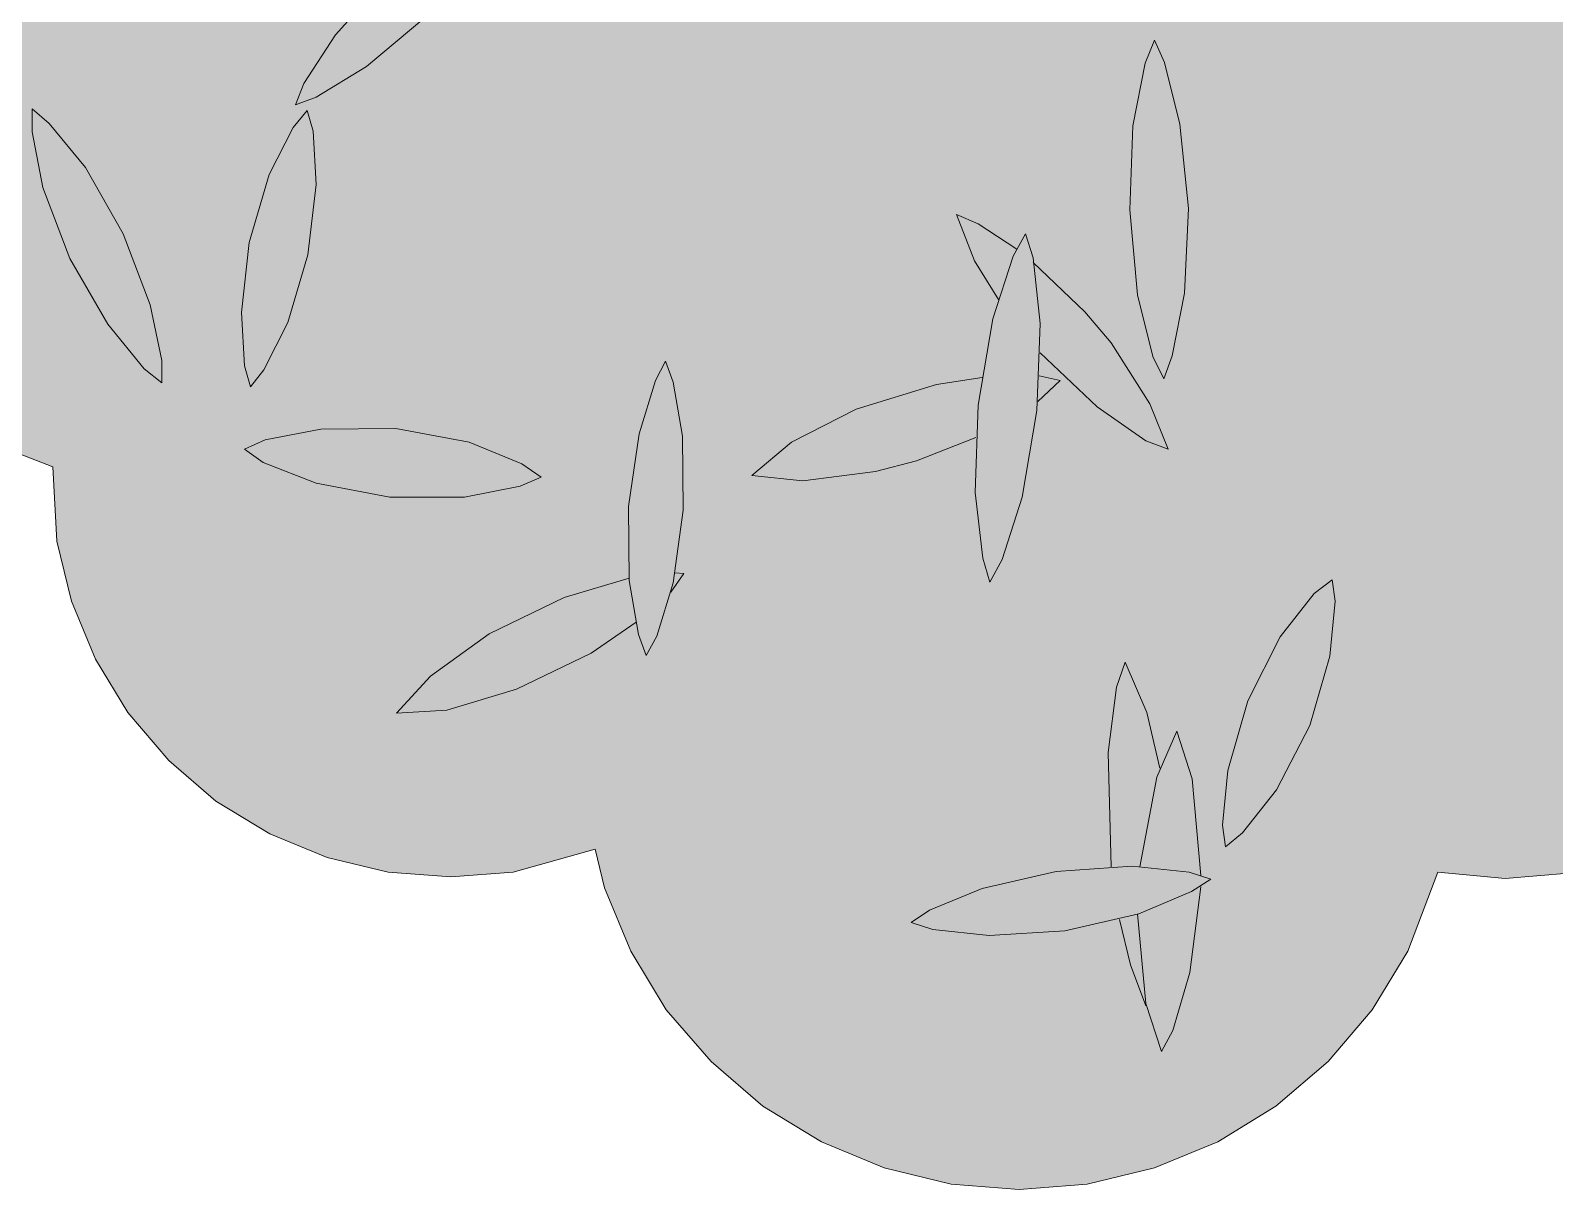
# Model space of a CAD drawing. Header units: millimetres. Extents: x -4 to 8794, y -6642 to 2653.
# Drawn here: x 7978.5 to 8175.8, y 1115.7 to 1265.8 of the extents above; entities that cross this region are included whole.
import ezdxf

# ---------------------------------------------------------------- set-up
doc = ezdxf.new("R2010")
doc.units = ezdxf.units.MM
doc.layers.add('VEG-HOJAS', color=117, linetype='Continuous', lineweight=18, true_color=0x2e5e38)
doc.layers.add('VEG-NERVIOS', color=115, linetype='Continuous', lineweight=9, true_color=0x528c5c)
doc.layers.add('VEG-RELLENO', color=253, linetype='Continuous', true_color=0x96c896)

# ---------------------------------------------------------------- blocks, each defined once
blk = doc.blocks.new('VEG_Olivo_ALZADO')
at = {"layer": 'VEG-RELLENO', "true_color": 0x96aa80}
h = blk.add_hatch(color=253, dxfattribs=at)
h.dxf.hatch_style = 1
h.paths.add_polyline_path([(-139.7, 1139), (-145.4, 1132.3), (-152.2, 1126.5), (-159.7, 1121.9), (-167.9, 1118.5), (-176.6, 1116.4), (-185.4, 1115.7), (-194.2, 1116.4), (-202.9, 1118.5), (-211, 1121.9), (-218.6, 1126.5), (-225.3, 1132.3), (-231.1, 1139), (-235.7, 1146.6), (-239.1, 1154.8), (-240.3, 1159.8), (-250.9, 1156.8), (-259, 1156.2), (-267.1, 1156.8), (-275, 1158.7), (-282.4, 1161.8), (-289.4, 1166), (-295.5, 1171.3), (-300.8, 1177.5), (-305, 1184.4), (-308.1, 1191.9), (-310, 1199.7), (-310.5, 1209.3), (-320, 1213), (-327.5, 1217.5), (-334.1, 1223.2), (-339.8, 1229.9), (-344.4, 1237.3), (-347.7, 1245.4), (-349.8, 1253.9), (-350.5, 1262.7), (-349.8, 1271.4), (-347.7, 1279.9), (-344.4, 1288), (-339.8, 1295.4), (-334.1, 1302.1), (-330.4, 1305.2), (-335, 1310.6), (-339.6, 1318.2), (-342.8, 1325.9), (-334.9, 1329.1), (-325.5, 1334.7), (-317.9, 1340.6), (-313.6, 1345.5), (-320, 1344.1), (-328.8, 1340.5), (-338.3, 1335), (-344, 1330.6), (-345.1, 1335.1), (-345.8, 1343.9), (-345.1, 1352.8), (-343, 1361.5), (-339.6, 1369.7), (-335, 1377.3), (-329.2, 1384.1), (-322.4, 1389.8), (-314.8, 1394.5), (-306.6, 1397.9), (-297.9, 1400), (-292, 1400.5), (-291.6, 1405.1), (-289.8, 1412.9), (-286.7, 1420.3), (-282.5, 1427.2), (-277.3, 1433.3), (-271.1, 1438.5), (-264.3, 1442.7), (-256.9, 1445.8), (-249, 1447.7), (-241, 1448.3), (-233, 1447.7), (-225.2, 1445.8), (-217.7, 1442.7), (-210.9, 1438.5), (-204.8, 1433.3), (-202.1, 1430.2), (-195.9, 1435.5), (-193.2, 1437.1), (-186.5, 1425.4), (-179.3, 1416.9), (-170.8, 1409.7), (-161.3, 1403.9), (-151, 1399.6), (-139.7, 1397), (-141, 1391.6), (-141.9, 1379.8), (-141, 1368), (-138.2, 1356.6), (-133.7, 1345.6), (-127.5, 1335.6), (-120.7, 1327.6), (-124.7, 1324.8), (-122, 1324), (-116.2, 1323.5), (-108.7, 1317.6), (-109.2, 1315.5), (-106.7, 1316.4), (-100.8, 1312.7), (-89.9, 1308.2), (-83.6, 1306.7), (-85.1, 1299.5), (-85.1, 1296.3), (-80.3, 1301), (-77.1, 1305.4), (-66.6, 1304.5), (-54.8, 1305.5), (-43.3, 1308.2), (-38.8, 1310.1), (-35.4, 1306.9), (-31.3, 1300.2), (-27.6, 1291.2), (-25.3, 1281.8), (-24.6, 1272.1), (-25.3, 1262.5), (-27.6, 1253.1), (-31.3, 1244.1), (-36.4, 1235.9), (-42.7, 1228.5), (-50, 1222.2), (-58.3, 1217.1), (-67.2, 1213.4), (-70.1, 1212.7), (-69.8, 1208.8), (-70.4, 1200.5), (-72.4, 1192.5), (-75.5, 1184.8), (-79.9, 1177.8), (-85.3, 1171.5), (-91.5, 1166.1), (-98.6, 1161.8), (-106.2, 1158.6), (-114.3, 1156.7), (-122.5, 1156), (-131.2, 1156.8), (-135.1, 1146.6)])
h.paths.add_polyline_path([(-163, 1168.9), (-165, 1175.1), (-167.2, 1170.3), (-168.9, 1177.5), (-171.7, 1184), (-172.8, 1180.8), (-173.9, 1172.3), (-173.5, 1157.5), (-180.6, 1156.9), (-190.2, 1154.7), (-197, 1151.9), (-199.4, 1150.3), (-196.6, 1149.4), (-189.3, 1148.6), (-179.5, 1149.2), (-172.4, 1150.7), (-171, 1144.8), (-167, 1133.6), (-165.5, 1136.3), (-163.3, 1143.8), (-161.9, 1154.9), (-160.6, 1155.9), (-161.9, 1156.4)], flags=0)
h.paths.add_polyline_path([(-179.4, 1346.9), (-180.5, 1349.3), (-184.7, 1354.5), (-191.3, 1360.3), (-198.8, 1364.8), (-205, 1367.2), (-207.6, 1367.5), (-206.5, 1365.2), (-202.3, 1360), (-195.7, 1354.2), (-188.2, 1349.7), (-182, 1347.3)], flags=0)
h.paths.add_polyline_path([(-151.1, 1352.3), (-155.7, 1357.2), (-162.8, 1362.3), (-170.7, 1366.1), (-177.1, 1367.9), (-179.8, 1368), (-178.4, 1365.6), (-173.9, 1360.8), (-166.8, 1355.7), (-158.9, 1351.9), (-152.4, 1350.1), (-149.8, 1350)], flags=0)
h.paths.add_polyline_path([(-140.1, 1342.7), (-138.7, 1332.7), (-137.5, 1327.6), (-134.3, 1319.1), (-131.1, 1313.7), (-130.5, 1316.6), (-130.4, 1324.2), (-131.7, 1334.2), (-134.5, 1343.9), (-137.6, 1350.7), (-139.3, 1353.1), (-139.9, 1350.3)], flags=0)
h.paths.add_polyline_path([(-283.3, 1324.7), (-289.5, 1330.9), (-294.6, 1334.1), (-293.4, 1328.2), (-289.7, 1320.2), (-284, 1312.1), (-276.2, 1304.7), (-286.5, 1296), (-290.2, 1292), (-296, 1284.2), (-298.7, 1279.1), (-298.9, 1278.3), (-298.4, 1278.5), (-300.6, 1272.6), (-301.5, 1267.1), (-296.9, 1270.3), (-291.5, 1276.2), (-288.9, 1279.9), (-285.1, 1287.5), (-277.6, 1295), (-270.4, 1305.2), (-267.8, 1302.7), (-267.6, 1306.1), (-268.8, 1314.7), (-272.3, 1325.6), (-277.4, 1335.9), (-282.4, 1342.9), (-284.9, 1345.2), (-285.1, 1341.9), (-283.9, 1333.3), (-282.5, 1327.9), (-278.4, 1317.8)], flags=0)
h.paths.add_polyline_path([(-204, 1208.7), (-198.7, 1210.1), (-191, 1213.1), (-190.7, 1201.2), (-189.2, 1194.4), (-187.6, 1197.3), (-185, 1205.4), (-183, 1217.8), (-180.1, 1220.5), (-182.8, 1221.1), (-182.7, 1224.1), (-175.3, 1217.1), (-169, 1212.7), (-166.1, 1211.6), (-167, 1214.5), (-170.7, 1221.3), (-176.9, 1229.4), (-183.6, 1235.8), (-184.6, 1239.5), (-185.7, 1237.5), (-190.7, 1240.8), (-193.5, 1242), (-191.2, 1236), (-188.1, 1231), (-190.2, 1220.9), (-196.1, 1220), (-206.5, 1216.8), (-214.9, 1212.5), (-220, 1208.2), (-213.4, 1207.5)], flags=0)
h.paths.add_polyline_path([(-142.8, 1325), (-142, 1335.4), (-142.2, 1340.7), (-143.7, 1350), (-145.9, 1356.1), (-147.2, 1353.3), (-149.1, 1345.7), (-149.9, 1335.4), (-149.1, 1325), (-147.3, 1317.4), (-146, 1314.6), (-144.7, 1317.4)], flags=0)
h.paths.add_polyline_path([(-167.9, 1264.6), (-169.1, 1261.6), (-170.7, 1253.5), (-171.1, 1242.6), (-170.1, 1231.6), (-168.1, 1223.6), (-166.7, 1220.7), (-165.6, 1223.7), (-164, 1231.8), (-163.5, 1242.8), (-164.6, 1253.7), (-166.6, 1261.7)], flags=0)
h.paths.add_polyline_path([(-259.5, 1279.2), (-267.2, 1272.8), (-270.8, 1269), (-276.3, 1261.8), (-279.1, 1256.2), (-276.4, 1257.2), (-269.9, 1261.2), (-262.2, 1267.6), (-255.5, 1275.1), (-251.3, 1281.4), (-250.2, 1284.2), (-253, 1283.2)], flags=0)
h.paths.add_polyline_path([(-209, 1323.1), (-212.7, 1332), (-216.3, 1337.5), (-216.7, 1334.5), (-216.3, 1326.5), (-214.3, 1315.9), (-210.9, 1305.8), (-207.2, 1298.7), (-205.4, 1296.2), (-205, 1299.3), (-205.4, 1307.3), (-207.4, 1317.8)], flags=0)
h.paths.add_polyline_path([(-233.7, 1184.9), (-230.5, 1193.1), (-228.8, 1195.5), (-230, 1195.6), (-228.9, 1203.7), (-229, 1213.3), (-230.2, 1220.3), (-231.2, 1223), (-233.6, 1217.5), (-235.4, 1209.1), (-236, 1204.2), (-235.9, 1194.9), (-244.3, 1192.4), (-254, 1187.7), (-261.6, 1182.2), (-266, 1177.4), (-259.5, 1177.8), (-250.5, 1180.5), (-240.8, 1185.2), (-235, 1189.2)], flags=0)
h.paths.add_polyline_path([(-283, 1372.7), (-284.7, 1374.9), (-285.6, 1372.3), (-286.4, 1365.5), (-285.8, 1356.4), (-283.6, 1347.6), (-280.7, 1341.3), (-279.1, 1339.1), (-278.2, 1341.7), (-277.4, 1348.6), (-278, 1357.6), (-280.2, 1366.4)], flags=0)
h.paths.add_polyline_path([(-244.2, 1377.4), (-251.1, 1371.3), (-250.4, 1371.1), (-245.6, 1370.6), (-237.9, 1371.6), (-233.6, 1372.8), (-225.9, 1376.5), (-220.7, 1380.4), (-219, 1382.6), (-221.6, 1383.2), (-228.2, 1383), (-236.5, 1381.1)], flags=0)
h.paths.add_polyline_path([(-313.2, 1255.7), (-313.2, 1252.7), (-311.8, 1245.5), (-308.3, 1236.3), (-303.4, 1227.8), (-298.7, 1222), (-296.4, 1220.2), (-296.4, 1223.1), (-297.9, 1230.3), (-301.4, 1239.5), (-306.3, 1248.1), (-311, 1253.8)], flags=0)
h.paths.add_polyline_path([(-247.3, 1208), (-256.6, 1212.5), (-266.1, 1214.3), (-275.8, 1214.2), (-283, 1212.8), (-285.7, 1211.6), (-283.3, 1209.9), (-276.4, 1207.2), (-266.9, 1205.4), (-261.9, 1205.1), (-253.2, 1206), (-248, 1207.6)], flags=0)
h.paths.add_polyline_path([(-79.3, 1234.2), (-84.1, 1243.5), (-88.6, 1249.8), (-90.8, 1251.9), (-90.8, 1248.9), (-89.2, 1241.3), (-85.7, 1231.4), (-80.9, 1222.1), (-76.4, 1215.8), (-74.2, 1213.7), (-74.2, 1216.7), (-75.8, 1224.4)], flags=0)
h.paths.add_polyline_path([(-259.3, 1374.4), (-269, 1379.6), (-274.2, 1381.6), (-283.8, 1384.1), (-290.7, 1384.3), (-288.6, 1381.9), (-282.1, 1376.8), (-272.4, 1371.6), (-262.1, 1368.1), (-253.9, 1366.8), (-250.7, 1366.9), (-252.8, 1369.4)], flags=0)
h.paths.add_polyline_path([(-225.6, 1359), (-235.1, 1355.5), (-241.7, 1351.7), (-243.9, 1349.7), (-241, 1349), (-233.3, 1349), (-223.4, 1350.7), (-213.9, 1354.1), (-207.2, 1357.9), (-205, 1360), (-208, 1360.6), (-215.6, 1360.7)], flags=0)
h.paths.add_polyline_path([(-145.2, 1184.8), (-144.5, 1191.9), (-144.9, 1194.7), (-147.2, 1192.9), (-151.6, 1187.3), (-155.8, 1179), (-158.4, 1170), (-159.1, 1162.9), (-158.7, 1160.1), (-154.4, 1164.2), (-149.8, 1171.4), (-147.8, 1175.8)], flags=0)
h.paths.add_polyline_path([(-154.1, 1300), (-159.2, 1296.5), (-156.4, 1295.6), (-149, 1294.9), (-139.4, 1295.8), (-130, 1298.5), (-123.4, 1301.8), (-121.2, 1303.7), (-127.2, 1305.1), (-136, 1305.1), (-145.9, 1303.2)], flags=0)
h.paths.add_polyline_path([(-280.9, 1250.7), (-283.9, 1243), (-285.8, 1233.7), (-286, 1225.4), (-284.9, 1219.7), (-283.2, 1221.9), (-280.1, 1228), (-277.5, 1236.8), (-276.4, 1245.9), (-276.8, 1252.8), (-277.6, 1255.5)], flags=0)
h.paths.add_polyline_path([(-197.2, 1371.2), (-190.6, 1365.6), (-186.9, 1363.2), (-179.8, 1359.9), (-174.5, 1358.8), (-175.6, 1361.1), (-179.7, 1366.2), (-186.3, 1371.8), (-193.7, 1376.1), (-199.8, 1378.3), (-202.4, 1378.6), (-201.3, 1376.2)], flags=0)
h.paths.add_polyline_path([(-249.8, 1332.4), (-255.8, 1326.1), (-258.9, 1320.8), (-256, 1321.2), (-249.2, 1323.8), (-240.9, 1328.7), (-233.7, 1335), (-229.1, 1340.7), (-227.9, 1343.4), (-230.8, 1343), (-237.6, 1340.4), (-245.9, 1335.5)], flags=0)
h.paths.add_polyline_path([(-55.9, 1289.5), (-64, 1298.1), (-63.4, 1291), (-60.5, 1281.3), (-58.2, 1276), (-52.4, 1266.3), (-47, 1259.8), (-44.3, 1257.8), (-44.3, 1261.1), (-46.1, 1269.4), (-50.2, 1279.9)], flags=0)
h.paths.add_polyline_path([(-273.3, 1306.5), (-273.9, 1308.6), (-275.3, 1312), (-272.1, 1307.3)])
at = {"layer": 'VEG-RELLENO', "true_color": 0x819972}
h = blk.add_hatch(color=8, dxfattribs=at)
h.dxf.hatch_style = 1
h.paths.add_polyline_path([(-250.2, 1284.2), (-255.5, 1275.1), (-262.2, 1267.6), (-269.9, 1261.2), (-276.4, 1257.2), (-279.1, 1256.2), (-278, 1259), (-273.9, 1265.3), (-267.2, 1272.8), (-263.3, 1276.3), (-255.9, 1281.6)])
at = {"layer": 'VEG-RELLENO', "true_color": 0x839a74}
h = blk.add_hatch(color=8, dxfattribs=at)
h.dxf.hatch_style = 1
h.paths.add_polyline_path([(-167.9, 1264.6), (-164.6, 1253.7), (-163.5, 1242.8), (-164, 1231.8), (-165.6, 1223.7), (-166.7, 1220.7), (-168.1, 1223.6), (-170.1, 1231.6), (-171.1, 1242.6), (-171.1, 1248.2), (-169.9, 1258.1)])
at = {"layer": 'VEG-RELLENO', "true_color": 0x708861}
h = blk.add_hatch(color=83, dxfattribs=at)
h.dxf.hatch_style = 1
h.paths.add_polyline_path([(-296.4, 1220.2), (-303.4, 1227.8), (-308.3, 1236.3), (-311.8, 1245.5), (-313.2, 1252.7), (-313.2, 1255.7), (-311, 1253.8), (-306.3, 1248.1), (-301.4, 1239.5), (-299.4, 1234.9), (-296.9, 1226.3)])
at = {"layer": 'VEG-RELLENO', "true_color": 0x6d845e}
h = blk.add_hatch(color=65, dxfattribs=at)
h.dxf.hatch_style = 1
h.paths.add_polyline_path([(-284.9, 1219.7), (-286.1, 1229.3), (-285.1, 1238.4), (-282.5, 1247.2), (-279.4, 1253.3), (-277.6, 1255.5), (-276.8, 1252.8), (-276.4, 1245.9), (-277.5, 1236.8), (-278.6, 1232.2), (-281.7, 1224.5), (-284.4, 1220.3)])
at = {"layer": 'VEG-RELLENO', "true_color": 0x7a946a}
h = blk.add_hatch(color=73, dxfattribs=at)
h.dxf.hatch_style = 1
h.paths.add_polyline_path([(-166.1, 1211.6), (-175.3, 1217.1), (-182.7, 1224.1), (-183.6, 1235.8), (-176.9, 1229.4), (-170.7, 1221.3), (-167, 1214.5)])
h.paths.add_polyline_path([(-188.1, 1231), (-192.7, 1239.1), (-193.5, 1242), (-190.7, 1240.8), (-185.7, 1237.5)])
at = {"layer": 'VEG-RELLENO', "true_color": 0x7b946b}
h = blk.add_hatch(color=8, dxfattribs=at)
h.dxf.hatch_style = 1
h.paths.add_polyline_path([(-189.2, 1194.4), (-191.1, 1206), (-190.7, 1217.3), (-188.8, 1228.5), (-186.2, 1236.6), (-184.6, 1239.5), (-183.6, 1236.4), (-182.7, 1227.9), (-183.1, 1216.6), (-183.9, 1210.7), (-186.3, 1200.8)])
at = {"layer": 'VEG-RELLENO', "true_color": 0x718962}
h = blk.add_hatch(color=83, dxfattribs=at)
h.dxf.hatch_style = 1
h.paths.add_polyline_path([(-231.2, 1223), (-229, 1213.3), (-228.9, 1203.7), (-230.2, 1194.3), (-232.3, 1187.4), (-233.7, 1184.9), (-234.7, 1187.6), (-235.9, 1194.6), (-236, 1204.2), (-235.4, 1209.1), (-233.6, 1217.5)])
at = {"layer": 'VEG-RELLENO', "true_color": 0x839b74}
h = blk.add_hatch(color=8, dxfattribs=at)
h.dxf.hatch_style = 1
h.paths.add_polyline_path([(-180.1, 1220.5), (-182.3, 1218.3), (-183, 1217.8), (-182.8, 1221.1)])
h.paths.add_polyline_path([(-191, 1213.1), (-198.7, 1210.1), (-209, 1207.9), (-216.9, 1207.6), (-220, 1208.2), (-214.9, 1212.5), (-206.5, 1216.8), (-196.1, 1220), (-190.2, 1220.9)])
at = {"layer": 'VEG-RELLENO', "true_color": 0x718a62}
h = blk.add_hatch(color=83, dxfattribs=at)
h.dxf.hatch_style = 1
h.paths.add_polyline_path([(-285.7, 1211.6), (-275.8, 1214.2), (-266.1, 1214.3), (-256.6, 1212.5), (-249.8, 1209.7), (-247.3, 1208), (-250, 1206.8), (-257.2, 1205.4), (-266.9, 1205.4), (-271.9, 1206.1), (-280.3, 1208.5), (-285.1, 1211)])
at = {"layer": 'VEG-RELLENO', "true_color": 0x859c76}
h = blk.add_hatch(color=8, dxfattribs=at)
h.dxf.hatch_style = 1
h.paths.add_polyline_path([(-235, 1189.2), (-245.5, 1182.6), (-250.5, 1180.5), (-259.5, 1177.8), (-266, 1177.4), (-261.6, 1182.2), (-254, 1187.7), (-244.3, 1192.4), (-235.9, 1194.9)])
at = {"layer": 'VEG-RELLENO', "true_color": 0x6d855f}
h = blk.add_hatch(color=252, dxfattribs=at)
h.dxf.hatch_style = 1
h.paths.add_polyline_path([(-158.7, 1160.1), (-158.4, 1170), (-155.8, 1179), (-151.6, 1187.3), (-147.2, 1192.9), (-144.9, 1194.7), (-144.5, 1191.9), (-145.2, 1184.8), (-147.8, 1175.8), (-149.8, 1171.4), (-154.4, 1164.2), (-158, 1160.5)])
at = {"layer": 'VEG-RELLENO', "true_color": 0x879e78}
h = blk.add_hatch(color=8, dxfattribs=at)
h.dxf.hatch_style = 1
h.paths.add_polyline_path([(-171.7, 1184), (-168.9, 1177.5), (-167.2, 1170.3), (-168.7, 1164.9), (-169.8, 1157.5), (-173.5, 1157.5), (-173.9, 1172.3), (-172.8, 1180.8)])
h.paths.add_polyline_path([(-169, 1139.5), (-172.4, 1150.7), (-170.1, 1151.4)])
at = {"layer": 'VEG-RELLENO', "true_color": 0x789268}
h = blk.add_hatch(color=73, dxfattribs=at)
h.dxf.hatch_style = 1
h.paths.add_polyline_path([(-165, 1175.1), (-162.3, 1164.6), (-161.9, 1156.4), (-169.8, 1157.5), (-167.6, 1169.1)])
h.paths.add_polyline_path([(-161.9, 1154.9), (-163.3, 1143.8), (-165.5, 1136.3), (-167, 1133.6), (-169, 1139.8), (-170.1, 1151.4)])
at = {"layer": 'VEG-RELLENO', "true_color": 0x738c64}
h = blk.add_hatch(color=73, dxfattribs=at)
h.dxf.hatch_style = 1
h.paths.add_polyline_path([(-199.4, 1150.3), (-190.2, 1154.7), (-180.6, 1156.9), (-170.8, 1157.6), (-163.4, 1156.8), (-160.6, 1155.9), (-163.1, 1154.3), (-169.9, 1151.4), (-179.5, 1149.2), (-184.5, 1148.7), (-193.4, 1148.9)])
at = {"layer": 'VEG-HOJAS'}
blk.add_lwpolyline([(-114.3, 1156.7), (-122.5, 1156), (-131.2, 1156.8), (-135.1, 1146.6), (-139.7, 1139), (-145.4, 1132.3), (-152.2, 1126.5), (-159.7, 1121.9), (-167.9, 1118.5), (-176.6, 1116.4), (-185.4, 1115.7), (-194.2, 1116.4), (-202.9, 1118.5), (-211, 1121.9), (-218.6, 1126.5), (-225.3, 1132.3), (-231.1, 1139), (-235.7, 1146.6), (-239.1, 1154.8), (-240.3, 1159.8), (-250.9, 1156.8), (-259, 1156.2), (-267.1, 1156.8), (-275, 1158.7), (-282.4, 1161.8), (-289.4, 1166), (-295.5, 1171.3), (-300.8, 1177.5), (-305, 1184.4), (-308.1, 1191.9), (-310, 1199.7), (-310.5, 1209.3), (-320, 1213)], dxfattribs=at)
at = {"layer": 'VEG-NERVIOS'}
for points in [[(-250.2, 1284.2), (-251.3, 1281.4), (-255.5, 1275.1), (-262.2, 1267.6), (-269.9, 1261.2), (-276.4, 1257.2), (-279.1, 1256.2), (-278, 1259), (-273.9, 1265.3), (-267.2, 1272.8), (-259.5, 1279.2), (-253, 1283.2)], [(-167.9, 1264.6), (-166.6, 1261.7), (-164.6, 1253.7), (-163.5, 1242.8), (-164, 1231.8), (-165.6, 1223.7), (-166.7, 1220.7), (-168.1, 1223.6), (-170.1, 1231.6), (-171.1, 1242.6), (-170.7, 1253.5), (-169.1, 1261.6)], [(-296.4, 1220.2), (-298.7, 1222), (-303.4, 1227.8), (-308.3, 1236.3), (-311.8, 1245.5), (-313.2, 1252.7), (-313.2, 1255.7), (-311, 1253.8), (-306.3, 1248.1), (-301.4, 1239.5), (-297.9, 1230.3), (-296.4, 1223.1)], [(-284.9, 1219.7), (-285.7, 1222.4), (-286.1, 1229.3), (-285.1, 1238.4), (-282.5, 1247.2), (-279.4, 1253.3), (-277.6, 1255.5), (-276.8, 1252.8), (-276.4, 1245.9), (-277.5, 1236.8), (-280.1, 1228), (-283.2, 1221.9)], [(-189.2, 1194.4), (-190.1, 1197.5), (-191.1, 1206), (-190.7, 1217.3), (-188.8, 1228.5), (-186.2, 1236.6), (-184.6, 1239.5), (-183.6, 1236.4), (-182.7, 1227.9), (-183.1, 1216.6), (-185, 1205.4), (-187.6, 1197.3)], [(-231.2, 1223), (-230.2, 1220.3), (-229, 1213.3), (-228.9, 1203.7), (-230.2, 1194.3), (-232.3, 1187.4), (-233.7, 1184.9), (-234.7, 1187.6), (-235.9, 1194.6), (-236, 1204.2), (-234.6, 1213.6), (-232.5, 1220.5)], [(-285.7, 1211.6), (-283, 1212.8), (-275.8, 1214.2), (-266.1, 1214.3), (-256.6, 1212.5), (-249.8, 1209.7), (-247.3, 1208), (-250, 1206.8), (-257.2, 1205.4), (-266.9, 1205.4), (-276.4, 1207.2), (-283.3, 1209.9)], [(-158.7, 1160.1), (-159.1, 1162.9), (-158.4, 1170), (-155.8, 1179), (-151.6, 1187.3), (-147.2, 1192.9), (-144.9, 1194.7), (-144.5, 1191.9), (-145.2, 1184.8), (-147.8, 1175.8), (-152.1, 1167.5), (-156.5, 1161.9)], [(-199.4, 1150.3), (-197, 1151.9), (-190.2, 1154.7), (-180.6, 1156.9), (-170.8, 1157.6), (-163.4, 1156.8), (-160.6, 1155.9), (-163.1, 1154.3), (-169.9, 1151.4), (-179.5, 1149.2), (-189.3, 1148.6), (-196.6, 1149.4)]]:
    blk.add_lwpolyline(points, close=True, dxfattribs=at)
for points in [[(-188.1, 1231), (-191.2, 1236), (-193.5, 1242), (-190.7, 1240.8), (-185.7, 1237.5)], [(-183.6, 1235.8), (-176.9, 1229.4), (-173.5, 1225.4), (-168.5, 1217.5), (-166.1, 1211.6), (-169, 1212.7), (-175.3, 1217.1), (-182.7, 1224.1)], [(-191, 1213.1), (-198.7, 1210.1), (-204, 1208.7), (-213.4, 1207.5), (-220, 1208.2), (-214.9, 1212.5), (-206.5, 1216.8), (-196.1, 1220), (-190.2, 1220.9)], [(-182.8, 1221.1), (-180.1, 1220.5), (-183, 1217.8)], [(-235, 1189.2), (-240.8, 1185.2), (-250.5, 1180.5), (-259.5, 1177.8), (-266, 1177.4), (-261.6, 1182.2), (-254, 1187.7), (-244.3, 1192.4), (-235.9, 1194.9)], [(-230, 1195.6), (-228.8, 1195.5), (-230.5, 1193.1)], [(-173.5, 1157.5), (-173.9, 1172.3), (-172.8, 1180.8), (-171.7, 1184), (-168.9, 1177.5), (-167.2, 1170.3)], [(-169.8, 1157.5), (-167.6, 1169.1), (-165, 1175.1), (-163, 1168.9), (-161.9, 1156.4)], [(-161.9, 1154.9), (-163.3, 1143.8), (-165.5, 1136.3), (-167, 1133.6), (-169, 1139.8), (-170.1, 1151.4)], [(-169, 1139.5), (-171, 1144.8), (-172.4, 1150.7)]]:
    blk.add_lwpolyline(points, dxfattribs=at)

msp = doc.modelspace()

# ---------------------------------------------------------------- block references
msp.add_blockref('VEG_Olivo_ALZADO', (8291.89, 0))

doc.saveas('drawing.dxf')
